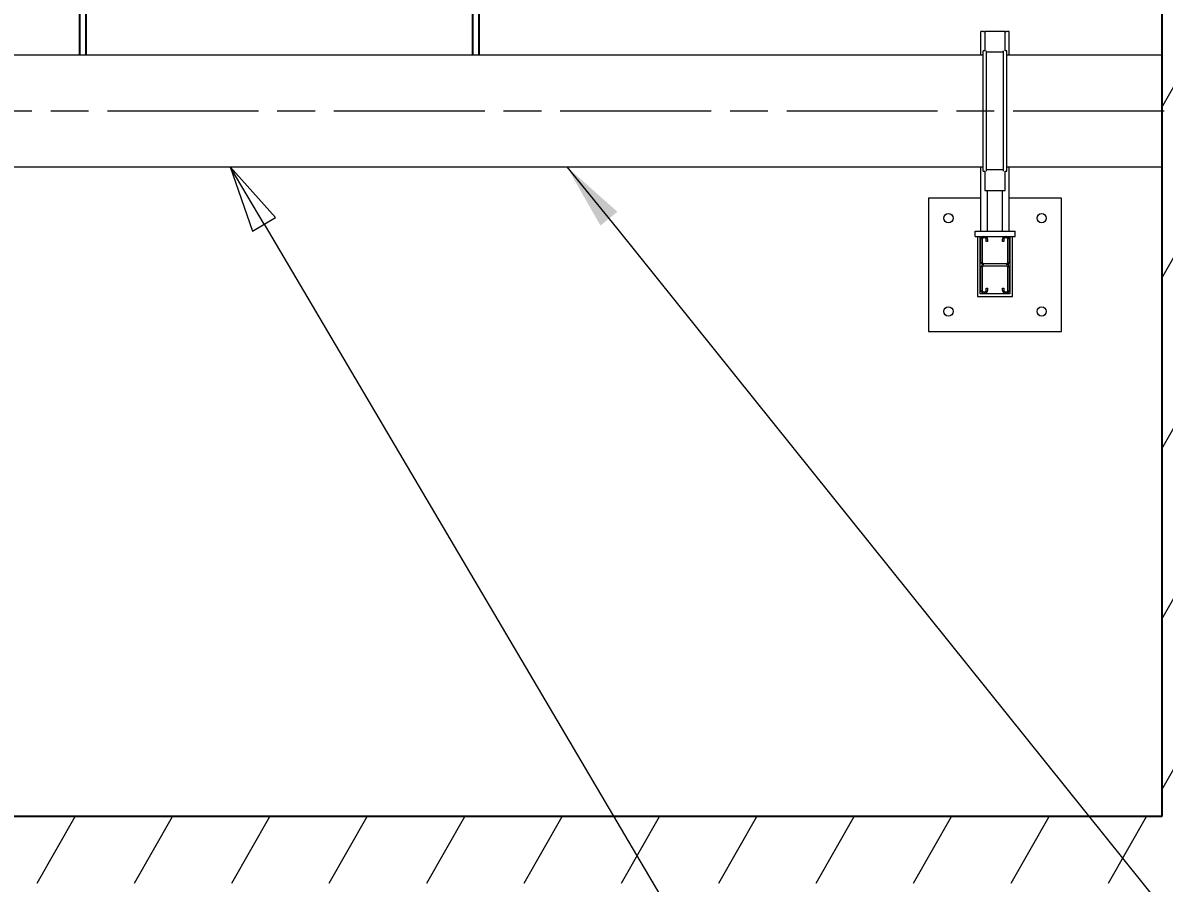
# Model space of a CAD drawing. Header units: millimetres. Extents: x -4172 to 126100, y -2 to 142133.
# Drawn here: x 91420 to 95704, y 3968 to 7198 of the extents above; entities that cross this region are included whole.
import ezdxf

# ---------------------------------------------------------------- set-up
doc = ezdxf.new("R2010")
doc.units = ezdxf.units.MM
doc.header["$LTSCALE"] = 100
doc.linetypes.add('CHAIN', pattern=[0.3543, 0.2362, -0.0295, 0.0591, -0.0295])
for name, color, linetype, lineweight in [('Hatch', 7, 'Continuous', 18), ('Symbol', 7, 'Continuous', 18), ('Visible', 7, 'Continuous', 25)]:
    doc.layers.add(name, color=color, linetype=linetype, lineweight=lineweight)
doc.layers.add('P_Biomass (BM)', color=150, linetype='Continuous', lineweight=18, true_color=0x007fff)
doc.styles.add('Note Text', font='arial.ttf')
doc.styles.add('Title', font='arial.ttf')
doc.dimstyles.new('Default - Method 2a$7', dxfattribs={"dimscale": 100, "dimtxt": 3, "dimasz": 2.5, "dimexe": 3, "dimexo": 0.5, "dimgap": 0.7, "dimtad": 0, "dimtoh": 1, "dimdec": 1, "dimrnd": 1e-08, "dimtxsty": 'Title', "dimcen": 0.09, "dimdle": 10, "dimclrd": 256, "dimclre": 256, "dimclrt": 7, "dimazin": 2, "dimtfac": 0.833333, "dimtdec": 1, "dimtmove": 0, "dimatfit": 3, "dimfxl": 1, "dimtolj": 1, "dimlwd": -1, "dimlwe": -1, "dimarcsym": 0})

# ---------------------------------------------------------------- blocks, each defined once
blk = doc.blocks.new('Balloon44')
at = {"layer": 'Symbol'}
for p, q in [((923.253, 64.413), (921.982, 66.566)), ((923.684, 64.667), (921.982, 66.566)), ((921.982, 66.566), (922.822, 64.159)), ((922.822, 64.159), (923.684, 64.667)), ((923.253, 64.413), (947.627, 23.13))]:
    blk.add_line(p, q, dxfattribs=at)
at = {"layer": 'Symbol', "flags": 128}
blk.add_lwpolyline([(923.684, 64.667), (921.982, 66.566), (922.822, 64.159), (923.684, 64.667)], dxfattribs=at)
at = {"layer": 'Symbol'}
blk.add_circle((949.532, 19.903), 3.75, dxfattribs=at)
blk.add_solid([(923.684, 64.667), (921.982, 66.566), (922.822, 64.159), (923.684, 64.667)], dxfattribs=at)
at = {"layer": 'Symbol', "insert": (949.532, 19.903), "char_height": 2.5, "attachment_point": 5, "style": 'Note Text'}
blk.add_mtext('27', dxfattribs=at)

msp = doc.modelspace()

# ---------------------------------------------------------------- hatches: boundary and pattern name
at = {"layer": 'Hatch'}
h = msp.add_hatch(dxfattribs=at)
h.set_pattern_fill('ANSI31', color=256, scale=2540, angle=15.27591, style=0)
h.set_pattern_definition([(60.2759, (0, 0), (-275.7243, 157.4241), [])])
h.paths.add_polyline_path([(82695, 14291.54), (82695, 3968.04), (95945, 3968.04), (95945, 14291.54), (95695, 14291.54), (95695, 4218.04), (82945, 4218.04), (82945, 14291.54)])

# ---------------------------------------------------------------- linework, layer by layer
at = {"layer": 'P_Biomass (BM)'}
for p, q in [((95026.25, 7165.7), (95016.25, 7165.7)), ((95016.25, 7077.32), (95016.25, 7165.7)), ((95026.25, 7165.7), (95031.25, 7165.7)), ((95107.5, 7165.7), (95031.25, 7165.7)), ((95031.25, 7165.7), (95031.25, 7092.78)), ((95107.5, 7165.7), (95112.5, 7165.7)), ((95107.5, 7092.78), (95107.5, 7165.7)), ((95122.5, 7165.7), (95112.5, 7165.7)), ((95122.5, 7077.32), (95122.5, 7165.7)), ((89437.18, 7077.32), (95025, 7077.32)), ((95031.25, 7092.92), (95025, 7092.92)), ((95025, 6640.98), (95025, 7092.92)), ((95037.5, 6641.11), (95037.5, 7092.78)), ((95101.25, 7087.77), (95037.5, 7087.77)), ((95101.25, 6641.11), (95101.25, 7092.78)), ((95113.75, 7092.92), (95107.5, 7092.92)), ((95113.75, 6640.98), (95113.75, 7092.92)), ((95113.75, 7077.32), (95695, 7077.32)), ((90263.12, 6656.57), (95025, 6656.57)), ((95016.25, 6415.7), (95016.25, 6656.57)), ((95101.25, 6646.12), (95037.5, 6646.12)), ((95113.75, 6656.57), (95695, 6656.57)), ((95122.5, 6415.7), (95122.5, 6656.57)), ((95025, 6640.98), (95031.25, 6640.98)), ((95031.25, 6641.11), (95031.25, 6568.2)), ((95107.5, 6568.2), (95107.5, 6641.11)), ((95107.5, 6640.98), (95113.75, 6640.98)), ((95031.25, 6568.2), (95107.5, 6568.2)), ((95041.5, 6415.7), (95041.5, 6568.2)), ((95097.25, 6415.7), (95097.25, 6568.2)), ((95016.25, 6539.45), (94819.37, 6539.45)), ((94819.37, 6539.45), (94819.37, 6039.45)), ((95319.37, 6539.45), (95122.5, 6539.45)), ((95319.37, 6039.45), (95319.37, 6539.45)), ((94994.37, 6415.7), (95144.37, 6415.7)), ((94994.37, 6395.7), (94994.37, 6415.7)), ((94994.37, 6395.7), (95026.25, 6395.7)), ((95004, 6395.7), (95004, 6169.95)), ((95014, 6179.95), (95014, 6395.7)), ((95016.25, 6299.45), (95016.25, 6385.7)), ((95021.25, 6385.7), (95021.25, 6299.45)), ((95026.25, 6395.7), (95031.5, 6395.7)), ((95031.5, 6390.7), (95026.25, 6390.7)), ((95031.5, 6395.7), (95107.25, 6395.7)), ((95036.5, 6376.95), (95036.5, 6385.7)), ((95041.5, 6385.7), (95041.5, 6376.95)), ((95097.25, 6376.95), (95097.25, 6385.7)), ((95102.25, 6385.7), (95102.25, 6376.95)), ((95107.25, 6395.7), (95112.5, 6395.7)), ((95112.5, 6390.7), (95107.25, 6390.7)), ((95112.5, 6395.7), (95144.37, 6395.7)), ((95117.5, 6299.45), (95117.5, 6385.7)), ((95122.5, 6385.7), (95122.5, 6299.45)), ((95124.75, 6395.7), (95124.75, 6179.95)), ((95134.75, 6169.95), (95134.75, 6395.7)), ((95144.37, 6395.7), (95144.37, 6415.7)), ((95041.5, 6376.95), (95036.5, 6376.95)), ((95102.25, 6376.95), (95097.25, 6376.95)), ((95016.25, 6193.2), (95016.25, 6279.45)), ((95021.25, 6279.45), (95021.25, 6193.2)), ((95026.25, 6294.45), (95112.5, 6294.45)), ((95112.5, 6284.45), (95026.25, 6284.45)), ((95117.5, 6193.2), (95117.5, 6279.45)), ((95122.5, 6279.45), (95122.5, 6193.2)), ((95124.75, 6179.95), (95014, 6179.95)), ((95026.25, 6188.2), (95031.5, 6188.2)), ((95031.5, 6183.2), (95026.25, 6183.2)), ((95036.5, 6201.95), (95041.5, 6201.95)), ((95036.5, 6193.2), (95036.5, 6201.95)), ((95041.5, 6201.95), (95041.5, 6193.2)), ((95097.25, 6201.95), (95102.25, 6201.95)), ((95097.25, 6193.2), (95097.25, 6201.95)), ((95102.25, 6201.95), (95102.25, 6193.2)), ((95107.25, 6188.2), (95112.5, 6188.2)), ((95112.5, 6183.2), (95107.25, 6183.2)), ((95004, 6169.95), (95134.75, 6169.95)), ((94819.37, 6039.45), (95319.37, 6039.45))]:
    msp.add_line(p, q, dxfattribs=at)
at = {"layer": 'P_Biomass (BM)', "linetype": 'CHAIN', "ltscale": 23.990969}
msp.add_line((89187.18, 6866.95), (97122.5, 6866.95), dxfattribs=at)
at = {"layer": 'P_Biomass (BM)'}
for centre in [(94894.37, 6464.45), (95244.37, 6464.45), (94894.37, 6114.45), (95244.37, 6114.45)]:
    msp.add_circle(centre, 17.5, dxfattribs=at)
for centre, radius, start, end in [((95026.25, 6385.7), 10, 90, 180), ((95026.25, 6385.7), 5, 90, 180), ((95031.5, 6385.7), 10, 0, 90), ((95031.5, 6385.7), 5, 0, 90), ((95107.25, 6385.7), 10, 90, 180), ((95107.25, 6385.7), 5, 90, 180), ((95112.5, 6385.7), 10, 0, 90), ((95112.5, 6385.7), 5, 0, 90), ((95026.25, 6299.45), 10, 180, 270), ((95026.25, 6299.45), 5, 180, 270), ((95112.5, 6299.45), 5, 270, 0), ((95112.5, 6299.45), 10, 270, 0), ((95026.25, 6279.45), 10, 90, 180), ((95026.25, 6279.45), 5, 90, 180), ((95112.5, 6279.45), 10, 0, 90), ((95112.5, 6279.45), 5, 0, 90), ((95026.25, 6193.2), 10, 180, 270), ((95026.25, 6193.2), 5, 180, 270), ((95031.5, 6193.2), 10, 270, 0), ((95031.5, 6193.2), 5, 270, 0), ((95107.25, 6193.2), 10, 180, 270), ((95107.25, 6193.2), 5, 180, 270), ((95112.5, 6193.2), 5, 270, 0), ((95112.5, 6193.2), 10, 270, 0)]:
    msp.add_arc(centre, radius, start, end, dxfattribs=at)
at = {"layer": 'Visible'}
for p, q in [((95695, 14291.54), (95695, 4218.04)), ((91632.5, 8953.91), (91632.5, 7077.32)), ((91657.5, 7077.32), (91657.5, 8953.91)), ((93107.5, 8842.28), (93107.5, 7077.32)), ((93132.5, 7077.32), (93132.5, 8842.28)), ((95695, 4218.04), (82945, 4218.04))]:
    msp.add_line(p, q, dxfattribs=at)

# ---------------------------------------------------------------- block references
at = {"layer": 'Symbol', "xscale": 100, "yscale": 100, "zscale": 100}
msp.add_blockref('Balloon44', (0, 0), dxfattribs=at)

# ---------------------------------------------------------------- leaders
at = {"layer": 'Symbol', "annotation_type": 0, "has_hookline": 1, "hookline_direction": 0, "text_width": 4612.76}
msp.add_leader([(93462.33, 6656.57), (93648.22, 6427.53), (97359.97, 1807.61), (97609.97, 1807.61)], dimstyle='Default - Method 2a$7', override={"dimgap": 0, "dimtad": 1}, dxfattribs=at)

doc.saveas('drawing.dxf')
